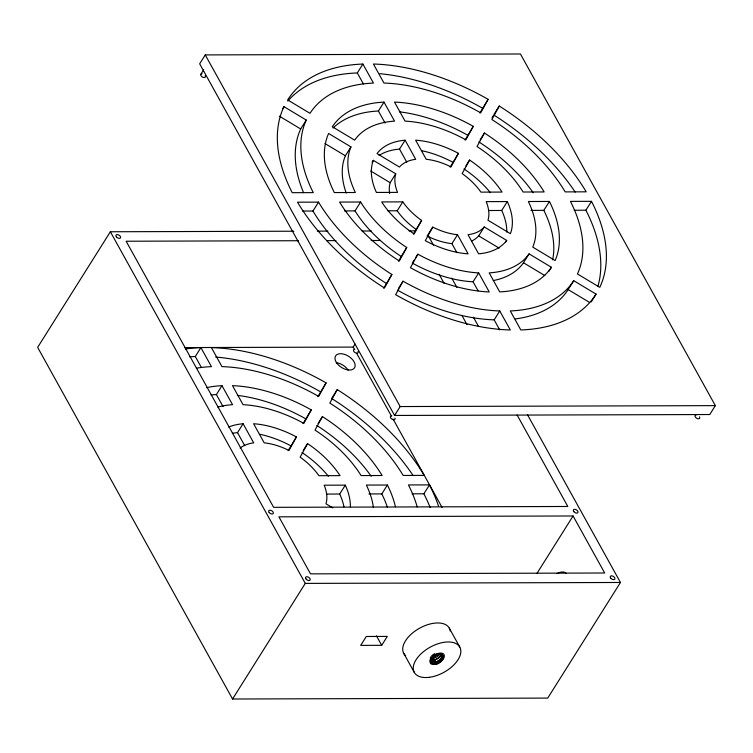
<?xml version="1.0" encoding="UTF-8"?>
<svg xmlns="http://www.w3.org/2000/svg" width="753" height="753" viewBox="0 0 753 753"><rect width="100%" height="100%" fill="white"/><g stroke="black" fill="none" stroke-linecap="round" stroke-linejoin="round"><path stroke-width="1.13" d="M430.923 658.715L431.356 659.129M288.164 450.642L296.418 436.909A78.096 46.102 32.2 0 0 253.61 423.732L264.199 442.839A52.061 30.732 32.2 0 1 288.973 450.463L296.418 436.909M303.026 423.6L311.271 409.886A130.156 76.834 32.2 0 0 232.489 385.64L243.04 404.672A104.13 61.473 32.2 0 1 303.845 423.393L311.271 409.886M317.851 396.605L326.096 382.891A182.226 107.566 32.2 0 0 211.395 347.585L221.947 366.607A156.191 92.205 32.2 0 1 318.679 396.389L326.096 382.891M383.644 288.211L391.88 274.497A156.191 92.205 32.2 0 1 318.538 202.133L297.51 202.19A182.226 107.566 32.2 0 0 384.472 287.985L391.88 274.497M398.469 261.206L406.714 247.492A104.13 61.473 32.2 0 1 360.612 202.011L339.575 202.068A130.156 76.834 32.2 0 0 399.297 260.999L406.714 247.492M413.331 234.155L421.586 220.413A52.061 30.732 32.2 0 1 402.808 201.879L381.686 201.945A78.096 46.102 32.2 0 0 414.141 233.976L421.586 220.413M450.181 167.081L458.436 153.348A78.096 46.102 32.2 0 0 415.618 140.171L426.207 159.278A52.061 30.732 32.2 0 1 450.981 166.902L458.436 153.348M465.034 140.039L473.279 126.325A130.156 76.834 32.2 0 0 394.506 102.079L405.058 121.111A104.13 61.473 32.2 0 1 465.862 139.832L473.279 126.325M479.868 113.044L488.104 99.33A182.226 107.566 32.2 0 0 373.413 64.024L383.955 83.046A156.191 92.205 32.2 0 1 480.696 112.828L488.104 99.33M307.572 443.611L300.127 457.165A52.061 30.732 32.2 0 1 318.914 475.698L340.036 475.632A78.096 46.102 32.2 0 0 307.572 443.611L303.224 450.529M322.425 416.588L314.999 430.085A104.13 61.473 32.2 0 1 361.101 475.576L382.148 475.51A130.156 76.834 32.2 0 0 322.425 416.588L318.067 423.497M337.25 389.593L329.833 403.09A156.191 92.205 32.2 0 1 403.184 475.454L424.212 475.388A182.226 107.566 32.2 0 0 337.25 389.593L331.659 398.488A182.226 107.566 32.2 0 1 413.19 475.67M492.076 117.816L493.14 115.887M403.034 281.189L395.626 294.687A182.226 107.566 32.2 0 0 510.318 329.993L499.776 310.97A156.191 92.205 32.2 0 1 403.034 281.189L398.685 288.107M417.868 254.194L410.451 267.691A130.156 76.834 32.2 0 0 489.224 291.948L478.673 272.906A104.13 61.473 32.2 0 1 417.868 254.194L415.383 258.138M432.74 227.114L425.294 240.668A78.096 46.102 32.2 0 0 468.112 253.846L457.513 234.738A52.061 30.732 32.2 0 1 432.74 227.114L427.149 236.009A52.061 30.732 32.2 0 0 451.922 243.633L456.939 252.688M469.59 160.05L462.135 173.604A52.061 30.732 32.2 0 1 480.922 192.137L502.044 192.071A78.096 46.102 32.2 0 0 469.59 160.05L465.853 165.98M484.433 133.027L477.016 146.524A104.13 61.473 32.2 0 1 523.109 192.015L544.155 191.949A130.156 76.834 32.2 0 0 484.433 133.027L480.085 139.936M499.258 106.032L491.85 119.52A156.191 92.205 32.2 0 1 565.192 191.893L586.22 191.827A182.226 107.566 32.2 0 0 499.258 106.032L494.288 113.938M205.258 54.913L199.658 63.807L394.581 415.449L709.759 414.526L715.35 405.632L520.436 53.99L205.258 54.913L400.172 406.554L715.35 405.632M200.844 74.321L203.639 69.869M293.83 231.218L110.362 231.755L37.65 347.368L232.564 699.01L547.742 698.087L620.463 582.474L527.561 414.875M282.714 108.639L283.956 106.662L306.283 120.066A156.191 92.205 32.2 0 0 313.267 192.627L292.239 192.693A182.226 107.566 32.2 0 1 283.956 106.662M303.553 192.655A156.191 92.205 32.2 0 1 300.692 128.961L306.283 120.066M287.797 101.09A182.226 107.566 32.2 0 1 357.308 72.947L362.908 64.052L373.45 83.075A156.191 92.205 32.2 0 0 309.982 113.327L287.665 99.923A182.226 107.566 32.2 0 1 362.908 64.052M189.643 356.818A182.226 107.566 32.2 0 1 195.3 356.508L200.891 347.613L211.442 366.636A156.191 92.205 32.2 0 0 196.392 368.198M346.239 193.088A104.13 61.473 32.2 0 1 345.363 155.786L350.954 146.901L328.609 133.479A130.156 76.834 32.2 0 0 334.304 192.561L355.35 192.504A104.13 61.473 32.2 0 1 350.954 146.901M302.433 211.056L312.947 211.028L318.538 202.133M333.08 128.01A130.156 76.834 32.2 0 1 378.401 111.002L383.992 102.107L394.553 121.139A104.13 61.473 32.2 0 0 354.663 140.152L332.318 126.739A130.156 76.834 32.2 0 1 383.992 102.107M211 394.967A130.156 76.834 32.2 0 1 216.393 394.563L221.984 385.668L232.536 404.7A104.13 61.473 32.2 0 0 217.862 407.062M372.076 162.309L373.319 160.333L395.749 173.792A52.061 30.732 32.2 0 0 397.537 192.382L376.415 192.439A78.096 46.102 32.2 0 1 373.319 160.333M344.498 210.934L355.021 210.896L360.612 202.011M379.079 155.438A78.096 46.102 32.2 0 1 399.523 149.094L405.114 140.199L415.703 159.307A52.061 30.732 32.2 0 0 399.448 167.053L377.027 153.584A78.096 46.102 32.2 0 1 405.114 140.199M389.668 193.587A52.061 30.732 32.2 0 1 390.158 182.687L395.749 173.792M232.338 433.314A78.096 46.102 32.2 0 1 237.506 432.655L243.106 423.76L253.695 442.868A52.061 30.732 32.2 0 0 240.141 448.054M387.823 210.802L397.208 210.774L402.808 201.879M184.419 347.585L353.185 347.086L355.049 344.121M414.141 260.114L412.277 263.079A104.13 61.473 32.2 0 0 473.082 281.801L478.08 290.818M451.922 243.633L457.513 234.738M471.82 240.979A52.061 30.732 32.2 0 0 478.682 235.858L484.273 226.964L506.703 240.433L505.461 242.41M506.778 232.122A78.096 46.102 32.2 0 0 501.724 210.473L507.315 201.578L486.193 201.635A52.061 30.732 32.2 0 1 487.982 220.224L510.402 233.694A78.096 46.102 32.2 0 0 507.315 201.578M343.97 506.854A78.096 46.102 32.2 0 0 339.707 494.034L345.307 485.139L324.185 485.196A52.061 30.732 32.2 0 1 325.974 503.785L332.798 507.88M473.082 281.801L478.673 272.906M394.581 415.449L400.172 406.554M232.564 699.01L305.285 583.396L620.463 582.474M552.617 259.851A130.156 76.834 32.2 0 0 543.835 210.351L549.426 201.456L528.38 201.512A104.13 61.473 32.2 0 1 532.776 247.125L555.112 260.538A130.156 76.834 32.2 0 0 549.426 201.456M493.253 280.568A104.13 61.473 32.2 0 0 523.476 262.759L529.067 253.865L551.412 267.277L548.928 271.231M387.353 507.042A130.156 76.834 32.2 0 0 381.818 493.912L387.419 485.017L366.372 485.073A104.13 61.473 32.2 0 1 373.413 507.494M499.728 329.88L494.175 319.865L499.776 310.97M597.976 286.14A182.226 107.566 32.2 0 0 585.89 210.219L591.491 201.333L570.463 201.39A156.191 92.205 32.2 0 1 577.447 273.951L599.774 287.354A182.226 107.566 32.2 0 0 591.491 201.333M430.132 507.447A182.226 107.566 32.2 0 0 423.883 493.789L429.474 484.894L408.446 484.951A156.191 92.205 32.2 0 1 417.228 506.957M515.231 318.943A156.191 92.205 32.2 0 0 568.148 289.585L573.739 280.69L596.065 294.103L591.096 302M381.705 645.312L387.296 636.417L366.287 636.483L360.696 645.377L381.705 645.312L376.434 635.805M537.03 573.287L573.08 515.974L604.687 573.005L310.518 573.861L278.911 516.84L573.08 515.974M432.928 656.804A6.608 3.633 -29 0 1 437.098 654.545C440.703 652.399 445.983 656.192 442.453 659.694A6.673 3.671 -29 0 1 434.17 664.268L432.824 664.287A7.125 3.925 -29 0 1 431.074 663.713M488.81 210.511L501.724 210.473M530.969 210.388L543.835 210.351M574.21 210.256L585.89 210.219M317.342 231.152L327.931 231.115M362.033 231.02L371.445 230.992M409.077 230.879L414.959 230.86M298.414 240.725L126.137 241.233L273.64 507.334L567.809 506.477L517.123 415.035M326.548 240.64L335.923 240.612M371.078 240.508L380.453 240.48M326.802 494.072L339.707 494.034M368.961 493.949L381.818 493.912M412.202 493.817L423.883 493.789M279.335 116.141L300.692 128.961M324.967 143.541L345.363 155.786M370.655 170.978L390.158 182.687M478.682 235.858L499.164 248.151M523.476 262.759L544.843 275.589M568.148 289.585L589.505 302.405M357.308 72.947L363.417 83.96M378.401 111.002L385.065 123.021M399.523 149.094L406.771 162.168M428.391 235.971L433.521 245.224M451.762 278.13L456.892 287.382M473.421 317.201L478.541 326.454M439.093 274.271L444.223 283.523M461.881 315.366L467.001 324.618M353.185 347.086L354.324 349.138M356.602 353.251L391.344 415.92M393.047 419.007L442.03 507.362M449.277 628.124L459.819 647.128M403.749 653.359L414.282 672.373M195.3 356.508L201.409 367.52M216.393 394.563L223.057 406.582M237.506 432.655L244.753 445.729M110.362 231.755L305.285 583.396M699.499 416.898A2.607 1.534 32.2 0 1 698.511 418.8A2.607 1.534 32.2 0 1 695.358 417.021A2.607 1.534 32.2 0 1 696.158 415.007M394.986 418.141A2.607 1.534 32.2 0 1 393.452 419.675A2.607 1.534 32.2 0 1 390.515 417.576A2.607 1.534 32.2 0 1 391.861 415.901M358.033 351.435A2.607 1.534 32.2 0 1 356.771 353.166A2.607 1.534 32.2 0 1 353.712 351.218A2.607 1.534 32.2 0 1 354.795 349.373M205.174 75.648A2.607 1.534 32.2 0 1 204.129 77.559A2.607 1.534 32.2 0 1 200.976 75.667A2.607 1.534 32.2 0 1 202.02 73.756M379.889 73.681A182.226 107.566 32.2 0 1 482.513 108.225M493.667 114.927A182.226 107.566 32.2 0 1 575.198 192.109M399.344 111.82A130.156 76.834 32.2 0 1 467.688 135.22M478.842 141.912A130.156 76.834 32.2 0 1 533.237 192.74M421.944 150.751A78.096 46.102 32.2 0 1 452.835 162.243M463.989 168.945A78.096 46.102 32.2 0 1 490.41 192.683M415.995 229.307A52.061 30.732 32.2 0 1 397.208 210.774M401.123 256.387A104.13 61.473 32.2 0 1 355.021 210.896M494.175 319.865A156.191 92.205 32.2 0 1 397.443 290.084M386.289 283.392A156.191 92.205 32.2 0 1 312.947 211.028M573.739 280.69A156.191 92.205 32.2 0 1 510.28 310.942L520.822 329.965A182.226 107.566 32.2 0 0 596.065 294.103M551.412 267.277A130.156 76.834 32.2 0 1 499.728 291.91L489.177 272.878A104.13 61.473 32.2 0 0 529.067 253.865M506.703 240.433A78.096 46.102 32.2 0 1 478.616 253.817L468.027 234.71A52.061 30.732 32.2 0 0 484.273 226.964M336.271 362.664A11.191 6.608 32.2 0 1 348.159 370.147M185.379 349.006A182.226 107.566 32.2 0 1 200.891 347.613M429.474 484.894A182.226 107.566 32.2 0 1 438.415 505.847M215.659 357.035A182.226 107.566 32.2 0 1 320.505 391.786M206.51 387.663A130.156 76.834 32.2 0 1 221.984 385.668M387.419 485.017A130.156 76.834 32.2 0 1 395.438 506.769M237.336 395.381A130.156 76.834 32.2 0 1 305.671 418.781M316.825 425.473A130.156 76.834 32.2 0 1 371.229 476.301M228.62 427.036A78.096 46.102 32.2 0 1 243.106 423.76M345.307 485.139A78.096 46.102 32.2 0 1 350.361 506.788M259.926 434.312A78.096 46.102 32.2 0 1 290.827 445.804M301.981 452.506A78.096 46.102 32.2 0 1 328.393 476.244M405.651 655.665A26.035 14.326 -29 0 1 419.572 628.209A26.035 14.326 -29 0 1 450.219 630.958M431.13 658.376A6.711 3.944 -33.8 0 1 431.413 657.924M441.484 653.915A6.711 4.038 -32.9 0 1 440.637 658.706A6.711 4.038 -32.9 0 1 434.923 662.395M430.274 658A6.711 4.038 -32.9 0 1 434.688 653.67M435.225 660.447A6.711 3.727 -23.2 0 1 430.509 660.4M439.818 654.677A6.711 3.407 -33.4 0 0 440.138 654.046A6.711 3.398 -24.9 0 1 441.86 657.868M439.263 654.837A6.711 3.294 -26.3 0 1 431.413 658.734M436.476 653.726A6.711 3.294 -26.2 0 1 433.267 655.524M438.142 654.093A6.711 4.029 -25.3 0 1 432.57 657.228M434.142 664.325A6.711 4.01 -32.6 0 1 431.62 659.139M434.208 659.176A6.711 4.047 -32.4 0 1 430.17 659.393M441.23 653.868A6.711 3.784 -23.7 0 1 434.02 660.061M432.297 661.859A6.711 4.094 -31.5 0 1 430.245 660.936M432.881 661.849A6.711 3.944 -24.3 0 1 432.344 661.793M441.616 657.896A6.711 3.981 -24.8 0 1 432.646 662.169M431.554 659.007A6.711 3.351 -32.3 0 1 438.895 654.366M437.164 653.764A8.594 4.584 -32.9 0 1 444.345 656.315A8.594 4.584 -32.9 0 1 436.072 664.513M430.989 663.77A7.831 4.311 -29 0 1 432.824 656.964M442.124 659.684A6.711 3.313 -26.2 0 1 436.956 663.111M436.956 663.195A6.711 3.765 -23.4 0 1 433.916 663.6A6.711 4.029 -25.7 0 1 433.37 663.581M433.417 663.506A6.711 4.151 -27.4 0 1 430.801 658.715M443.385 656.221A8.594 5.073 -26.4 0 1 434.34 662.875M434.688 661.285A8.772 4.96 -24.9 0 1 434.057 661.435M440.882 655.214A8.594 5.158 -29.4 0 1 431.29 660.616M557.022 573.579A8.067 4.443 -29 0 1 566.228 573.551M337.052 363.435A11.191 6.608 32.2 0 0 354.409 368.019A11.191 6.608 32.2 0 0 343.735 354.136A11.191 6.608 32.2 0 0 337.052 363.435M429.314 677.305A26.035 14.326 -29 0 0 460.412 648.493A26.035 14.326 -29 0 0 421.416 653.453A26.035 14.326 -29 0 0 429.314 677.305M269.16 512.473A2.607 1.534 32.2 0 0 273.198 513.537A2.607 1.534 32.2 0 0 270.713 510.308A2.607 1.534 32.2 0 0 269.16 512.473M116.386 236.856A2.607 1.534 32.2 0 0 120.424 237.929A2.607 1.534 32.2 0 0 117.939 234.691A2.607 1.534 32.2 0 0 116.386 236.856M573.833 511.579A2.607 1.534 32.2 0 0 577.871 512.642A2.607 1.534 32.2 0 0 575.386 509.414A2.607 1.534 32.2 0 0 573.833 511.579M610.711 578.106A2.607 1.534 32.2 0 0 614.749 579.17A2.607 1.534 32.2 0 0 612.264 575.941A2.607 1.534 32.2 0 0 610.711 578.106M306.038 579.001A2.607 1.534 32.2 0 0 310.076 580.064A2.607 1.534 32.2 0 0 307.591 576.836A2.607 1.534 32.2 0 0 306.038 579.001"/></g></svg>
